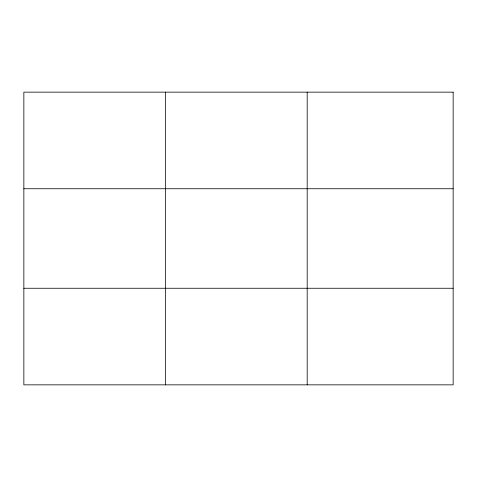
<?xml version="1.0" encoding="UTF-8"?>
<svg xmlns="http://www.w3.org/2000/svg" width="477" height="477" viewBox="0 0 477 477"><rect width="100%" height="100%" fill="white"/><g stroke="black" fill="none" stroke-linecap="round" stroke-linejoin="round"><path stroke-width="0.72" d="M165.519 384.85L165.519 92.15M307.188 384.85L307.188 92.15M23.85 188.743L453.15 188.743M23.85 288.257L453.15 288.257M453.15 92.15L453.15 384.85L23.85 384.85L23.85 92.15L453.15 92.15"/></g></svg>
